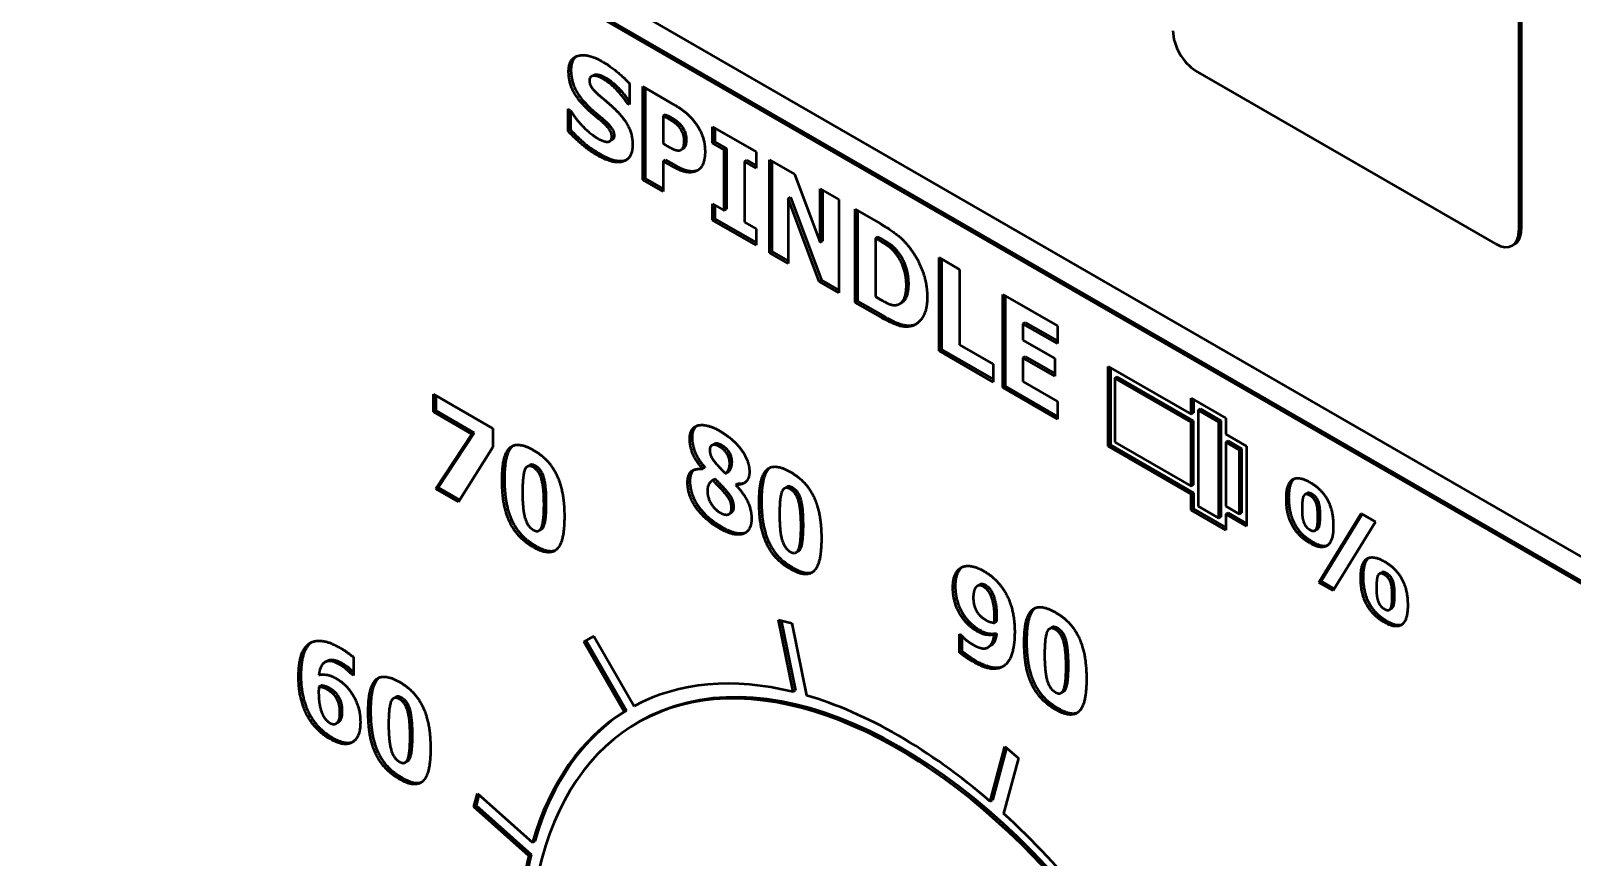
# Model space of a CAD drawing. Header units: millimetres. Extents: x 4735 to 8066, y 756 to 2595.
# Drawn here: x 6263.33 to 6310.57, y 2129.63 to 2154.96 of the extents above; entities that cross this region are included whole.
import ezdxf

# ---------------------------------------------------------------- set-up
doc = ezdxf.new("R2010")
doc.units = ezdxf.units.MM
doc.header["$LTSCALE"] = 1.8
doc.layers.add('외형선(ISO)', color=7, linetype='Continuous', lineweight=50)
doc.layers.add('좁은 외형선(ISO)', color=7, linetype='Continuous', lineweight=35)

msp = doc.modelspace()

# ---------------------------------------------------------------- linework, layer by layer
at = {"layer": '외형선(ISO)'}
for p, q in [((6043.848, 2292.986), (6315.377, 2136.219)), ((6315.377, 2135.403), (6043.848, 2292.17)), ((6315.448, 2135.443), (6043.919, 2292.211)), ((6308.943, 2159.448), (6308.943, 2148.834)), ((6309.013, 2159.489), (6309.013, 2148.875)), ((6308.235, 2148.426), (6299.043, 2153.733)), ((6280.516, 2153.561), (6280.587, 2153.602)), ((6281.677, 2153.348), (6281.677, 2152.695)), ((6282.094, 2150.391), (6282.094, 2153.249)), ((6282.094, 2153.249), (6283.054, 2152.694)), ((6282.164, 2153.208), (6282.164, 2150.432)), ((6281.622, 2152.726), (6281.677, 2152.758)), ((6281.677, 2152.695), (6281.622, 2152.726)), ((6279.803, 2151.882), (6279.803, 2152.563)), ((6279.803, 2152.563), (6279.86, 2152.531)), ((6279.874, 2152.508), (6279.874, 2151.923)), ((6282.715, 2152.357), (6282.786, 2152.398)), ((6282.804, 2152.306), (6282.715, 2152.357)), ((6282.715, 2152.357), (6282.715, 2151.5)), ((6282.874, 2152.347), (6282.786, 2152.398)), ((6279.803, 2151.882), (6279.874, 2151.923)), ((6284.23, 2151.518), (6284.23, 2152.015)), ((6284.23, 2152.015), (6285.561, 2151.247)), ((6284.3, 2151.975), (6284.3, 2151.558)), ((6281.081, 2151.577), (6281.151, 2151.617)), ((6282.715, 2151.5), (6282.76, 2151.475)), ((6283.261, 2151.312), (6283.332, 2151.353)), ((6284.23, 2151.518), (6284.3, 2151.558)), ((6284.585, 2151.313), (6284.23, 2151.518)), ((6284.3, 2151.558), (6284.655, 2151.353)), ((6284.585, 2151.313), (6284.655, 2151.353)), ((6284.585, 2149.451), (6284.585, 2151.313)), ((6284.655, 2151.353), (6284.655, 2149.492)), ((6282.715, 2150.968), (6282.786, 2151.008)), ((6283.04, 2150.78), (6282.715, 2150.968)), ((6282.715, 2150.968), (6282.715, 2150.032)), ((6282.786, 2151.008), (6283.111, 2150.821)), ((6285.206, 2150.954), (6285.277, 2150.995)), ((6285.561, 2150.749), (6285.206, 2150.954)), ((6285.206, 2150.954), (6285.206, 2149.092)), ((6285.277, 2150.995), (6285.561, 2150.83)), ((6285.561, 2151.247), (6285.561, 2150.749)), ((6285.975, 2148.15), (6285.975, 2151.008)), ((6285.975, 2151.008), (6286.737, 2150.568)), ((6286.045, 2150.967), (6286.045, 2148.191)), ((6282.094, 2150.391), (6282.164, 2150.432)), ((6282.715, 2150.032), (6282.094, 2150.391)), ((6282.164, 2150.432), (6282.715, 2150.114)), ((6286.737, 2150.568), (6287.527, 2148.475)), ((6286.542, 2149.814), (6286.613, 2149.855)), ((6286.613, 2149.855), (6287.567, 2147.312)), ((6287.527, 2148.475), (6287.527, 2150.112)), ((6287.527, 2150.112), (6288.094, 2149.784)), ((6287.598, 2150.071), (6287.598, 2148.515)), ((6284.23, 2149.158), (6284.23, 2149.656)), ((6284.23, 2149.656), (6284.585, 2149.451)), ((6284.3, 2149.615), (6284.3, 2149.199)), ((6284.585, 2149.451), (6284.655, 2149.492)), ((6287.497, 2147.272), (6286.542, 2149.814)), ((6286.542, 2149.814), (6286.542, 2147.823)), ((6288.094, 2149.784), (6288.094, 2146.926)), ((6288.598, 2146.636), (6288.598, 2149.494)), ((6288.598, 2149.494), (6289.364, 2149.051)), ((6288.669, 2149.453), (6288.669, 2146.677)), ((6284.23, 2149.158), (6284.3, 2149.199)), ((6285.561, 2148.389), (6284.23, 2149.158)), ((6284.3, 2149.199), (6285.561, 2148.471)), ((6285.206, 2149.092), (6285.561, 2148.887)), ((6285.561, 2148.887), (6285.561, 2148.389)), ((6287.527, 2148.475), (6287.598, 2148.515)), ((6289.22, 2148.602), (6289.29, 2148.643)), ((6289.232, 2148.595), (6289.22, 2148.602)), ((6289.22, 2148.602), (6289.22, 2146.812)), ((6289.302, 2148.636), (6289.29, 2148.643)), ((6285.975, 2148.15), (6286.045, 2148.191)), ((6286.542, 2147.823), (6285.975, 2148.15)), ((6286.045, 2148.191), (6286.542, 2147.904)), ((6289.827, 2148.156), (6289.898, 2148.197)), ((6291.175, 2145.148), (6291.175, 2148.006)), ((6291.175, 2148.006), (6291.797, 2147.647)), ((6291.246, 2147.965), (6291.246, 2145.189)), ((6308.806, 2148.417), (6308.735, 2148.376)), ((6291.797, 2147.647), (6291.797, 2145.333)), ((6287.497, 2147.272), (6287.567, 2147.312)), ((6288.094, 2146.926), (6287.497, 2147.272)), ((6287.567, 2147.312), (6288.094, 2147.008)), ((6288.598, 2146.636), (6288.669, 2146.677)), ((6289.372, 2146.189), (6288.598, 2146.636)), ((6288.669, 2146.677), (6289.443, 2146.23)), ((6289.22, 2146.812), (6289.232, 2146.805)), ((6289.963, 2146.591), (6290.034, 2146.632)), ((6293.122, 2144.024), (6293.122, 2146.881)), ((6293.122, 2146.881), (6294.795, 2145.916)), ((6293.193, 2146.84), (6293.193, 2144.064)), ((6293.74, 2145.98), (6293.811, 2146.021)), ((6294.795, 2145.371), (6293.74, 2145.98)), ((6293.74, 2145.98), (6293.74, 2145.478)), ((6293.811, 2146.021), (6294.795, 2145.453)), ((6294.795, 2145.916), (6294.795, 2145.371)), ((6291.175, 2145.148), (6291.246, 2145.189)), ((6292.826, 2144.195), (6291.175, 2145.148)), ((6291.246, 2145.189), (6292.826, 2144.277)), ((6291.797, 2145.333), (6292.826, 2144.739)), ((6293.74, 2145.478), (6294.713, 2144.916)), ((6292.826, 2144.739), (6292.826, 2144.195)), ((6293.74, 2144.934), (6293.811, 2144.975)), ((6294.713, 2144.372), (6293.74, 2144.934)), ((6293.74, 2144.934), (6293.74, 2144.211)), ((6293.811, 2144.975), (6294.713, 2144.454)), ((6294.713, 2144.916), (6294.713, 2144.372)), ((6296.349, 2142.226), (6296.349, 2144.675)), ((6296.349, 2144.675), (6298.895, 2143.206)), ((6293.74, 2144.211), (6294.795, 2143.602)), ((6296.42, 2144.634), (6296.42, 2142.267)), ((6296.561, 2144.308), (6296.632, 2144.349)), ((6296.561, 2144.308), (6296.561, 2142.348)), ((6298.895, 2142.961), (6296.561, 2144.308)), ((6298.965, 2143.001), (6296.632, 2144.349)), ((6275.675, 2143.279), (6275.675, 2143.818)), ((6275.675, 2143.818), (6277.496, 2142.767)), ((6275.745, 2143.777), (6275.745, 2143.32)), ((6293.122, 2144.024), (6293.193, 2144.064)), ((6294.795, 2143.058), (6293.122, 2144.024)), ((6293.193, 2144.064), (6294.795, 2143.14)), ((6275.675, 2143.279), (6275.745, 2143.32)), ((6276.854, 2142.598), (6275.675, 2143.279)), ((6275.745, 2143.32), (6276.925, 2142.639)), ((6294.795, 2143.602), (6294.795, 2143.058)), ((6298.895, 2143.206), (6298.895, 2143.695)), ((6298.895, 2143.695), (6299.955, 2143.083)), ((6298.895, 2143.206), (6298.965, 2143.246)), ((6298.965, 2143.655), (6298.965, 2143.246)), ((6299.107, 2143.328), (6299.178, 2143.369)), ((6299.743, 2142.961), (6299.107, 2143.328)), ((6299.107, 2143.328), (6299.107, 2140.389)), ((6299.814, 2143.001), (6299.178, 2143.369)), ((6298.895, 2142.961), (6298.965, 2143.001)), ((6298.895, 2141.001), (6298.895, 2142.961)), ((6298.965, 2141.042), (6298.965, 2143.001)), ((6299.743, 2142.961), (6299.814, 2143.001)), ((6299.743, 2140.021), (6299.743, 2142.961)), ((6299.814, 2140.062), (6299.814, 2143.001)), ((6299.955, 2143.083), (6299.955, 2142.593)), ((6275.749, 2140.918), (6276.854, 2142.598)), ((6276.925, 2142.639), (6275.82, 2140.959)), ((6276.854, 2142.598), (6276.925, 2142.639)), ((6277.496, 2142.767), (6277.496, 2142.2)), ((6296.561, 2142.348), (6298.895, 2141.001)), ((6299.955, 2142.593), (6300.592, 2142.226)), ((6299.955, 2142.348), (6300.026, 2142.389)), ((6300.38, 2142.103), (6299.955, 2142.348)), ((6299.955, 2142.348), (6299.955, 2140.389)), ((6300.45, 2142.144), (6300.026, 2142.389)), ((6277.496, 2142.2), (6276.439, 2140.519)), ((6284.205, 2142.25), (6284.276, 2142.291)), ((6296.349, 2142.226), (6296.42, 2142.267)), ((6298.895, 2140.756), (6296.349, 2142.226)), ((6296.42, 2142.267), (6298.965, 2140.797)), ((6300.38, 2142.103), (6300.45, 2142.144)), ((6300.38, 2140.144), (6300.38, 2142.103)), ((6300.45, 2140.185), (6300.45, 2142.144)), ((6300.592, 2142.226), (6300.592, 2139.776)), ((6278.551, 2141.605), (6278.622, 2141.646)), ((6283.919, 2141.542), (6283.99, 2141.583)), ((6283.919, 2141.53), (6283.99, 2141.571)), ((6283.919, 2141.53), (6283.919, 2141.542)), ((6283.99, 2141.583), (6283.99, 2141.571)), ((6284.629, 2141.387), (6284.7, 2141.428)), ((6275.749, 2140.918), (6275.82, 2140.959)), ((6276.439, 2140.519), (6275.749, 2140.918)), ((6275.82, 2140.959), (6276.476, 2140.579)), ((6284.234, 2141.187), (6284.305, 2141.227)), ((6284.535, 2140.872), (6284.606, 2140.912)), ((6284.942, 2141.044), (6285.013, 2141.085)), ((6284.942, 2141.044), (6284.942, 2141.035)), ((6286.429, 2140.935), (6286.499, 2140.976)), ((6298.895, 2141.001), (6298.965, 2141.042)), ((6298.895, 2140.756), (6298.965, 2140.797)), ((6298.895, 2140.266), (6298.895, 2140.756)), ((6298.965, 2140.797), (6298.965, 2140.307)), ((6302.383, 2140.743), (6302.454, 2140.784)), ((6302.736, 2140.466), (6302.806, 2140.506)), ((6284.733, 2140.149), (6284.804, 2140.19)), ((6298.895, 2140.266), (6298.965, 2140.307)), ((6299.955, 2139.654), (6298.895, 2140.266)), ((6298.965, 2140.307), (6299.955, 2139.735)), ((6299.107, 2140.389), (6299.743, 2140.021)), ((6299.743, 2140.021), (6299.814, 2140.062)), ((6299.955, 2140.389), (6300.38, 2140.144)), ((6299.955, 2140.144), (6300.026, 2140.185)), ((6300.592, 2139.776), (6299.955, 2140.144)), ((6299.955, 2140.144), (6299.955, 2139.654)), ((6300.026, 2140.185), (6300.592, 2139.858)), ((6300.38, 2140.144), (6300.45, 2140.185)), ((6302.806, 2138.054), (6304.101, 2140.163)), ((6304.135, 2140.144), (6302.876, 2138.094)), ((6304.101, 2140.163), (6304.541, 2139.91)), ((6278.911, 2139.641), (6278.982, 2139.682)), ((6302.691, 2139.641), (6302.762, 2139.681)), ((6302.736, 2139.69), (6302.806, 2139.731)), ((6304.541, 2139.91), (6303.245, 2137.8)), ((6286.789, 2138.971), (6286.86, 2139.012)), ((6302.806, 2138.054), (6302.876, 2138.094)), ((6303.245, 2137.8), (6302.806, 2138.054)), ((6302.876, 2138.094), (6303.282, 2137.86)), ((6304.664, 2138.317), (6304.734, 2138.358)), ((6305.016, 2138.04), (6305.087, 2138.081)), ((6292.34, 2137.942), (6292.411, 2137.982)), ((6292.741, 2137.685), (6292.812, 2137.725)), ((6304.972, 2137.215), (6305.042, 2137.256)), ((6305.016, 2137.264), (6305.087, 2137.305)), ((6286.697, 2134.698), (6286.244, 2136.909)), ((6286.244, 2136.909), (6286.656, 2136.799)), ((6286.328, 2136.886), (6286.768, 2134.739)), ((6286.656, 2136.799), (6287.109, 2134.588)), ((6292.867, 2136.815), (6292.938, 2136.856)), ((6294.553, 2136.631), (6294.623, 2136.671)), ((6280.286, 2136.229), (6280.588, 2136.404)), ((6280.286, 2136.229), (6280.357, 2136.27)), ((6281.522, 2134.089), (6280.286, 2136.229)), ((6280.588, 2136.404), (6280.357, 2136.27)), ((6280.357, 2136.27), (6281.593, 2134.13)), ((6280.588, 2136.404), (6281.824, 2134.263)), ((6291.796, 2135.91), (6291.796, 2136.47)), ((6291.796, 2136.47), (6291.845, 2136.442)), ((6291.867, 2136.417), (6291.867, 2135.95)), ((6292.861, 2136.45), (6292.932, 2136.491)), ((6273.224, 2135.762), (6273.224, 2135.202)), ((6291.796, 2135.91), (6291.867, 2135.95)), ((6292.674, 2136.064), (6292.744, 2136.105)), ((6272.352, 2135.609), (6272.422, 2135.65)), ((6273.18, 2135.227), (6273.224, 2135.253)), ((6273.224, 2135.202), (6273.18, 2135.227)), ((6272.159, 2134.853), (6272.23, 2134.894)), ((6286.697, 2134.698), (6286.768, 2134.739)), ((6274.448, 2134.499), (6274.519, 2134.539)), ((6294.913, 2134.666), (6294.984, 2134.707)), ((6281.522, 2134.089), (6281.593, 2134.13)), ((6272.689, 2133.725), (6272.76, 2133.766)), ((6281.921, 2133.746), (6281.992, 2133.786)), ((6292.735, 2131.339), (6293.187, 2133.028)), ((6293.235, 2132.985), (6292.806, 2131.38)), ((6293.187, 2133.028), (6293.599, 2132.663)), ((6274.808, 2132.534), (6274.879, 2132.575)), ((6293.599, 2132.663), (6293.147, 2130.974)), ((6276.91, 2131.172), (6277.021, 2131.584)), ((6277.069, 2131.541), (6276.981, 2131.213)), ((6277.021, 2131.584), (6278.709, 2130.087)), ((6276.91, 2131.172), (6276.981, 2131.213)), ((6278.599, 2129.676), (6276.91, 2131.172)), ((6276.981, 2131.213), (6278.669, 2129.716)), ((6292.735, 2131.339), (6292.806, 2131.38)), ((6278.709, 2130.087), (6278.78, 2130.128)), ((6278.599, 2129.676), (6278.669, 2129.716))]:
    msp.add_line(p, q, dxfattribs=at)
for centre, major_axis, start_param, end_param in [((6299.043, 2154.549), (-0.5, 0.866), 0.785398, 2.356194), ((6308.235, 2149.242), (0.5, -0.866), 5.497787, 7.068583), ((6308.306, 2149.283), (0.5, -0.866), 0, 0.785398), ((6289.992, 2119.93), (-8, 13.856), 3.646289, 6.283185), ((6289.921, 2119.889), (-8.25, 14.289), 5.777811, 6.264865), ((6289.921, 2119.889), (-8, 13.856), 3.646289, 7.095941), ((6289.921, 2119.889), (8.25, -14.289), 2.112619, 2.599674), ((6289.921, 2119.889), (-8.25, 14.289), 0.018224, 0.505279), ((6289.992, 2119.93), (-8.25, 14.289), 0.018224, 0.505279), ((6289.921, 2119.889), (8.25, -14.289), 1.58902, 2.076075), ((6289.921, 2119.889), (-8.25, 14.289), 0.541823, 0.841069), ((6289.992, 2119.93), (8.25, -14.289), 3.683416, 3.982661)]:
    msp.add_ellipse(centre, major_axis=major_axis, ratio=0.57735, start_param=start_param, end_param=end_param, dxfattribs=at)
for points in [[(6279.817, 2153.715), (6279.817, 2154.116), (6280.405, 2154.275), (6280.846, 2154.02)], [(6280.05, 2154.174), (6279.888, 2154.054), (6279.888, 2153.756)], [(6280.353, 2152.598), (6280.066, 2152.879), (6279.817, 2153.419), (6279.817, 2153.715)], [(6279.888, 2153.756), (6279.888, 2153.46), (6280.137, 2152.92), (6280.424, 2152.639)], [(6280.846, 2154.02), (6281.067, 2153.892), (6281.504, 2153.536), (6281.677, 2153.348)], [(6280.596, 2153.579), (6280.537, 2153.582), (6280.453, 2153.51), (6280.453, 2153.436)], [(6280.453, 2153.436), (6280.453, 2153.325), (6280.588, 2153.12), (6280.78, 2152.958)], [(6280.587, 2153.602), (6280.622, 2153.622), (6280.666, 2153.62)], [(6280.878, 2153.48), (6280.796, 2153.528), (6280.668, 2153.574), (6280.596, 2153.579)], [(6280.666, 2153.62), (6280.739, 2153.615), (6280.867, 2153.569), (6280.949, 2153.521)], [(6281.622, 2152.726), (6281.484, 2152.943), (6281.087, 2153.36), (6280.878, 2153.48)], [(6280.78, 2152.958), (6280.904, 2152.854), (6281.135, 2152.658), (6281.267, 2152.528)], [(6283.054, 2152.694), (6283.267, 2152.571), (6283.578, 2152.301), (6283.704, 2152.131)], [(6279.86, 2152.531), (6280.046, 2152.24), (6280.493, 2151.785), (6280.704, 2151.663)], [(6280.892, 2152.129), (6280.766, 2152.241), (6280.479, 2152.474), (6280.353, 2152.598)], [(6280.424, 2152.639), (6280.55, 2152.515), (6280.837, 2152.282), (6280.963, 2152.17)], [(6281.267, 2152.528), (6281.524, 2152.271), (6281.775, 2151.765), (6281.775, 2151.469)], [(6283.191, 2152.025), (6283.103, 2152.12), (6282.942, 2152.226), (6282.804, 2152.306)], [(6283.262, 2152.066), (6283.173, 2152.161), (6283.013, 2152.267), (6282.874, 2152.347)], [(6280.702, 2151.144), (6280.417, 2151.308), (6279.988, 2151.683), (6279.803, 2151.882)], [(6279.874, 2151.923), (6280.059, 2151.724), (6280.488, 2151.349), (6280.773, 2151.184)], [(6281.139, 2151.713), (6281.139, 2151.822), (6280.993, 2152.041), (6280.892, 2152.129)], [(6280.963, 2152.17), (6281.063, 2152.082), (6281.21, 2151.863), (6281.21, 2151.754)], [(6283.359, 2151.599), (6283.359, 2151.721), (6283.259, 2151.953), (6283.191, 2152.025)], [(6283.43, 2151.639), (6283.43, 2151.762), (6283.33, 2151.994), (6283.262, 2152.066)], [(6283.704, 2152.131), (6283.845, 2151.941), (6283.997, 2151.497), (6283.997, 2151.249)], [(6281.775, 2151.469), (6281.775, 2151.043), (6281.195, 2150.859), (6280.702, 2151.144)], [(6280.704, 2151.663), (6280.758, 2151.632), (6280.933, 2151.559), (6280.985, 2151.557)], [(6280.985, 2151.557), (6281.049, 2151.552), (6281.139, 2151.618), (6281.139, 2151.713)], [(6282.76, 2151.475), (6282.846, 2151.425), (6283.002, 2151.339), (6283.06, 2151.317)], [(6283.06, 2151.317), (6283.111, 2151.298), (6283.221, 2151.289), (6283.251, 2151.307)], [(6283.251, 2151.307), (6283.315, 2151.339), (6283.359, 2151.469), (6283.359, 2151.599)], [(6283.111, 2150.821), (6283.243, 2150.744), (6283.458, 2150.671), (6283.55, 2150.662)], [(6283.997, 2151.249), (6283.997, 2151.05), (6283.887, 2150.752), (6283.784, 2150.691)], [(6283.48, 2150.621), (6283.387, 2150.631), (6283.173, 2150.704), (6283.04, 2150.78)], [(6283.784, 2150.691), (6283.722, 2150.65), (6283.57, 2150.613), (6283.48, 2150.621)], [(6289.364, 2149.051), (6289.625, 2148.901), (6290.08, 2148.561), (6290.28, 2148.297)], [(6289.827, 2148.156), (6289.701, 2148.308), (6289.424, 2148.484), (6289.232, 2148.595)], [(6289.898, 2148.197), (6289.772, 2148.349), (6289.495, 2148.525), (6289.302, 2148.636)], [(6290.168, 2147.16), (6290.168, 2147.443), (6290, 2147.943), (6289.827, 2148.156)], [(6290.239, 2147.201), (6290.239, 2147.484), (6290.07, 2147.984), (6289.898, 2148.197)], [(6290.28, 2148.297), (6290.523, 2147.977), (6290.806, 2147.202), (6290.806, 2146.788)], [(6289.857, 2146.555), (6290.01, 2146.578), (6290.168, 2146.878), (6290.168, 2147.16)], [(6289.232, 2146.805), (6289.44, 2146.684), (6289.727, 2146.535), (6289.857, 2146.555)], [(6290.806, 2146.788), (6290.806, 2146.387), (6290.503, 2145.932), (6290.272, 2145.896)], [(6290.272, 2145.896), (6290.08, 2145.863), (6289.627, 2146.042), (6289.372, 2146.189)], [(6289.443, 2146.23), (6289.697, 2146.083), (6290.151, 2145.904), (6290.343, 2145.937)], [(6290.343, 2145.937), (6290.417, 2145.948), (6290.483, 2145.979)], [(6283.528, 2142.456), (6283.528, 2142.613), (6283.649, 2142.819), (6283.767, 2142.86)], [(6283.767, 2142.86), (6283.881, 2142.898), (6284.228, 2142.823), (6284.445, 2142.698)], [(6283.919, 2141.542), (6283.701, 2141.791), (6283.528, 2142.24), (6283.528, 2142.456)], [(6283.599, 2142.496), (6283.599, 2142.281), (6283.771, 2141.832), (6283.99, 2141.583)], [(6284.445, 2142.698), (6284.673, 2142.566), (6285.014, 2142.255), (6285.125, 2142.099)], [(6277.778, 2141.175), (6277.778, 2141.555), (6277.881, 2142.033), (6277.997, 2142.16)], [(6278.068, 2142.201), (6277.951, 2142.074), (6277.849, 2141.595), (6277.849, 2141.216)], [(6277.997, 2142.16), (6278.113, 2142.283), (6278.48, 2142.256), (6278.733, 2142.11)], [(6278.114, 2142.243), (6278.09, 2142.224), (6278.068, 2142.201)], [(6278.733, 2142.11), (6279, 2141.956), (6279.357, 2141.556), (6279.471, 2141.298)], [(6284.445, 2142.211), (6284.308, 2142.29), (6284.142, 2142.229), (6284.142, 2142.113)], [(6284.142, 2142.113), (6284.142, 2141.999), (6284.242, 2141.8), (6284.349, 2141.681)], [(6284.754, 2141.713), (6284.754, 2141.859), (6284.587, 2142.129), (6284.445, 2142.211)], [(6284.824, 2141.754), (6284.824, 2141.9), (6284.658, 2142.17), (6284.515, 2142.252)], [(6285.125, 2142.099), (6285.237, 2141.942), (6285.357, 2141.603), (6285.357, 2141.448)], [(6278.733, 2141.582), (6278.555, 2141.685), (6278.402, 2141.345), (6278.402, 2140.812)], [(6278.804, 2141.623), (6278.693, 2141.687), (6278.622, 2141.646)], [(6279.062, 2140.434), (6279.062, 2140.964), (6278.912, 2141.479), (6278.733, 2141.582)], [(6279.133, 2140.475), (6279.133, 2141.005), (6278.982, 2141.52), (6278.804, 2141.623)], [(6283.462, 2141.114), (6283.462, 2141.359), (6283.697, 2141.55), (6283.919, 2141.53)], [(6284.349, 2141.681), (6284.395, 2141.627), (6284.523, 2141.495), (6284.629, 2141.387)], [(6284.629, 2141.387), (6284.693, 2141.447), (6284.754, 2141.595), (6284.754, 2141.713)], [(6284.7, 2141.428), (6284.764, 2141.488), (6284.824, 2141.636), (6284.824, 2141.754)], [(6285.357, 2141.448), (6285.357, 2141.244), (6285.153, 2141.036), (6284.942, 2141.044)], [(6285.656, 2140.505), (6285.656, 2140.884), (6285.758, 2141.363), (6285.875, 2141.49)], [(6285.945, 2141.531), (6285.829, 2141.403), (6285.727, 2140.925), (6285.727, 2140.545)], [(6285.875, 2141.49), (6285.991, 2141.613), (6286.358, 2141.586), (6286.611, 2141.44)], [(6285.992, 2141.572), (6285.968, 2141.554), (6285.945, 2141.531)], [(6286.611, 2141.44), (6286.878, 2141.286), (6287.235, 2140.886), (6287.349, 2140.627)], [(6277.995, 2139.94), (6277.881, 2140.194), (6277.778, 2140.804), (6277.778, 2141.175)], [(6277.849, 2141.216), (6277.849, 2140.845), (6277.951, 2140.235), (6278.066, 2139.981)], [(6279.471, 2141.298), (6279.583, 2141.045), (6279.686, 2140.433), (6279.686, 2140.074)], [(6283.693, 2140.388), (6283.574, 2140.569), (6283.462, 2140.942), (6283.462, 2141.114)], [(6283.533, 2141.154), (6283.533, 2140.983), (6283.645, 2140.61), (6283.763, 2140.428)], [(6284.234, 2141.187), (6284.17, 2141.15), (6284.068, 2140.986), (6284.068, 2140.854)], [(6284.535, 2140.872), (6284.487, 2140.925), (6284.304, 2141.111), (6284.234, 2141.187)], [(6284.606, 2140.912), (6284.558, 2140.966), (6284.375, 2141.152), (6284.305, 2141.227)], [(6284.878, 2140.371), (6284.878, 2140.512), (6284.774, 2140.72), (6284.606, 2140.912)], [(6284.942, 2141.035), (6285.189, 2140.777), (6285.421, 2140.267), (6285.421, 2140.005)], [(6285.013, 2141.085), (6285.14, 2141.08), (6285.228, 2141.116)], [(6286.611, 2140.912), (6286.432, 2141.015), (6286.28, 2140.675), (6286.28, 2140.142)], [(6286.682, 2140.953), (6286.571, 2141.017), (6286.499, 2140.976)], [(6286.94, 2139.763), (6286.94, 2140.294), (6286.789, 2140.809), (6286.611, 2140.912)], [(6287.01, 2139.804), (6287.01, 2140.335), (6286.86, 2140.85), (6286.682, 2140.953)], [(6301.813, 2140.607), (6301.813, 2141.077), (6302.186, 2141.325), (6302.537, 2141.122)], [(6302.051, 2141.228), (6301.884, 2141.093), (6301.884, 2140.648)], [(6302.537, 2141.122), (6302.896, 2140.915), (6303.253, 2140.246), (6303.253, 2139.782)], [(6278.402, 2140.812), (6278.402, 2140.289), (6278.555, 2139.766), (6278.733, 2139.663)], [(6278.733, 2139.663), (6278.91, 2139.561), (6279.062, 2139.908), (6279.062, 2140.434)], [(6283.763, 2140.428), (6283.884, 2140.245), (6284.259, 2139.897), (6284.509, 2139.752)], [(6284.068, 2140.854), (6284.068, 2140.655), (6284.288, 2140.289), (6284.467, 2140.186)], [(6284.808, 2140.33), (6284.808, 2140.471), (6284.703, 2140.679), (6284.535, 2140.872)], [(6285.873, 2139.27), (6285.758, 2139.524), (6285.656, 2140.134), (6285.656, 2140.505)], [(6285.727, 2140.545), (6285.727, 2140.175), (6285.829, 2139.565), (6285.943, 2139.311)], [(6287.349, 2140.627), (6287.461, 2140.375), (6287.563, 2139.762), (6287.563, 2139.403)], [(6302.537, 2139.258), (6302.178, 2139.465), (6301.813, 2140.137), (6301.813, 2140.607)], [(6301.884, 2140.648), (6301.884, 2140.178), (6302.249, 2139.506), (6302.608, 2139.299)], [(6302.338, 2140.693), (6302.314, 2140.646), (6302.294, 2140.445), (6302.294, 2140.331)], [(6302.537, 2140.715), (6302.457, 2140.761), (6302.366, 2140.746), (6302.338, 2140.693)], [(6302.736, 2140.466), (6302.707, 2140.549), (6302.611, 2140.672), (6302.537, 2140.715)], [(6302.806, 2140.506), (6302.778, 2140.59), (6302.682, 2140.712), (6302.608, 2140.755)], [(6302.78, 2140.051), (6302.78, 2140.174), (6302.762, 2140.383), (6302.736, 2140.466)], [(6302.85, 2140.092), (6302.85, 2140.215), (6302.832, 2140.424), (6302.806, 2140.506)], [(6278.733, 2139.135), (6278.47, 2139.286), (6278.109, 2139.685), (6277.995, 2139.94)], [(6278.066, 2139.981), (6278.18, 2139.725), (6278.541, 2139.327), (6278.804, 2139.175)], [(6279.686, 2140.074), (6279.686, 2139.703), (6279.583, 2139.206), (6279.469, 2139.085)], [(6284.439, 2139.711), (6284.188, 2139.856), (6283.813, 2140.205), (6283.693, 2140.388)], [(6284.467, 2140.186), (6284.517, 2140.157), (6284.641, 2140.122), (6284.689, 2140.132)], [(6284.689, 2140.132), (6284.744, 2140.144), (6284.808, 2140.228), (6284.808, 2140.33)], [(6285.421, 2140.005), (6285.421, 2139.823), (6285.289, 2139.582), (6285.163, 2139.539)], [(6286.28, 2140.142), (6286.28, 2139.619), (6286.432, 2139.095), (6286.611, 2138.992)], [(6302.294, 2140.331), (6302.294, 2140.188), (6302.308, 2140.013), (6302.338, 2139.919)], [(6302.736, 2139.69), (6302.758, 2139.737), (6302.78, 2139.917), (6302.78, 2140.051)], [(6302.806, 2139.731), (6302.828, 2139.778), (6302.85, 2139.958), (6302.85, 2140.092)], [(6285.163, 2139.539), (6285.036, 2139.496), (6284.673, 2139.576), (6284.439, 2139.711)], [(6284.509, 2139.752), (6284.744, 2139.617), (6285.107, 2139.537), (6285.233, 2139.58)], [(6285.233, 2139.58), (6285.247, 2139.584), (6285.26, 2139.59)], [(6286.611, 2138.992), (6286.787, 2138.89), (6286.94, 2139.238), (6286.94, 2139.763)], [(6302.338, 2139.919), (6302.362, 2139.838), (6302.461, 2139.709), (6302.537, 2139.665)], [(6303.253, 2139.782), (6303.253, 2139.308), (6302.886, 2139.056), (6302.537, 2139.258)], [(6302.537, 2139.665), (6302.611, 2139.623), (6302.707, 2139.636), (6302.736, 2139.69)], [(6302.762, 2139.681), (6302.788, 2139.696), (6302.806, 2139.731)], [(6279.469, 2139.085), (6279.357, 2138.964), (6278.994, 2138.984), (6278.733, 2139.135)], [(6286.611, 2138.464), (6286.348, 2138.616), (6285.987, 2139.014), (6285.873, 2139.27)], [(6285.943, 2139.311), (6286.058, 2139.055), (6286.419, 2138.657), (6286.682, 2138.505)], [(6287.563, 2139.403), (6287.563, 2139.033), (6287.461, 2138.536), (6287.347, 2138.415)], [(6302.608, 2139.299), (6302.908, 2139.125), (6303.086, 2139.194)], [(6291.847, 2138.507), (6291.967, 2138.576), (6292.316, 2138.532), (6292.531, 2138.408)], [(6304.093, 2138.181), (6304.093, 2138.651), (6304.466, 2138.899), (6304.817, 2138.696)], [(6304.331, 2138.802), (6304.164, 2138.667), (6304.164, 2138.222)], [(6304.817, 2138.696), (6305.176, 2138.489), (6305.533, 2137.82), (6305.533, 2137.357)], [(6287.347, 2138.415), (6287.235, 2138.294), (6286.872, 2138.314), (6286.611, 2138.464)], [(6291.594, 2137.912), (6291.594, 2138.136), (6291.726, 2138.437), (6291.847, 2138.507)], [(6292.531, 2138.408), (6292.747, 2138.283), (6293.082, 2137.951), (6293.202, 2137.736)], [(6304.817, 2136.832), (6304.458, 2137.039), (6304.093, 2137.711), (6304.093, 2138.181)], [(6304.164, 2138.222), (6304.164, 2137.752), (6304.529, 2137.08), (6304.888, 2136.873)], [(6304.619, 2138.267), (6304.595, 2138.22), (6304.575, 2138.019), (6304.575, 2137.905)], [(6304.817, 2138.289), (6304.737, 2138.335), (6304.647, 2138.32), (6304.619, 2138.267)], [(6305.016, 2138.04), (6304.988, 2138.123), (6304.892, 2138.246), (6304.817, 2138.289)], [(6305.087, 2138.081), (6305.058, 2138.164), (6304.962, 2138.287), (6304.888, 2138.33)], [(6305.131, 2137.666), (6305.131, 2137.789), (6305.113, 2137.998), (6305.087, 2138.081)], [(6291.873, 2136.986), (6291.744, 2137.174), (6291.594, 2137.624), (6291.594, 2137.912)], [(6291.665, 2137.952), (6291.665, 2137.665), (6291.815, 2137.215), (6291.943, 2137.027)], [(6292.32, 2137.928), (6292.278, 2137.897), (6292.218, 2137.716), (6292.218, 2137.589)], [(6292.218, 2137.589), (6292.218, 2137.45), (6292.28, 2137.235), (6292.332, 2137.152)], [(6292.529, 2137.923), (6292.472, 2137.956), (6292.368, 2137.965), (6292.32, 2137.928)], [(6292.741, 2137.685), (6292.699, 2137.772), (6292.591, 2137.887), (6292.529, 2137.923)], [(6292.812, 2137.725), (6292.77, 2137.812), (6292.661, 2137.928), (6292.599, 2137.964)], [(6292.871, 2136.991), (6292.871, 2137.225), (6292.803, 2137.565), (6292.741, 2137.685)], [(6292.942, 2137.032), (6292.942, 2137.266), (6292.874, 2137.606), (6292.812, 2137.725)], [(6293.202, 2137.736), (6293.343, 2137.492), (6293.487, 2136.895), (6293.487, 2136.529)], [(6304.575, 2137.905), (6304.575, 2137.762), (6304.589, 2137.587), (6304.619, 2137.493)], [(6305.06, 2137.625), (6305.06, 2137.748), (6305.042, 2137.958), (6305.016, 2138.04)], [(6305.016, 2137.264), (6305.038, 2137.311), (6305.06, 2137.491), (6305.06, 2137.625)], [(6305.087, 2137.305), (6305.109, 2137.352), (6305.131, 2137.532), (6305.131, 2137.666)], [(6292.332, 2137.152), (6292.386, 2137.067), (6292.521, 2136.948), (6292.605, 2136.9)], [(6293.78, 2136.2), (6293.78, 2136.58), (6293.882, 2137.058), (6293.999, 2137.186)], [(6294.069, 2137.226), (6293.953, 2137.099), (6293.851, 2136.621), (6293.851, 2136.241)], [(6293.999, 2137.186), (6294.115, 2137.308), (6294.482, 2137.282), (6294.735, 2137.136)], [(6294.116, 2137.268), (6294.091, 2137.25), (6294.069, 2137.226)], [(6294.735, 2137.136), (6295.001, 2136.982), (6295.358, 2136.581), (6295.473, 2136.323)], [(6304.619, 2137.493), (6304.643, 2137.412), (6304.741, 2137.284), (6304.817, 2137.24)], [(6305.533, 2137.357), (6305.533, 2136.882), (6305.166, 2136.631), (6304.817, 2136.832)], [(6304.817, 2137.24), (6304.892, 2137.197), (6304.988, 2137.211), (6305.016, 2137.264)], [(6305.042, 2137.256), (6305.069, 2137.271), (6305.087, 2137.305)], [(6292.33, 2136.56), (6292.204, 2136.633), (6291.969, 2136.847), (6291.873, 2136.986)], [(6291.943, 2137.027), (6292.04, 2136.888), (6292.274, 2136.674), (6292.401, 2136.601)], [(6292.605, 2136.9), (6292.675, 2136.859), (6292.821, 2136.819), (6292.867, 2136.815)], [(6292.867, 2136.815), (6292.867, 2136.836), (6292.871, 2136.912), (6292.871, 2136.991)], [(6292.938, 2136.856), (6292.938, 2136.877), (6292.942, 2136.953), (6292.942, 2137.032)], [(6294.735, 2136.608), (6294.556, 2136.711), (6294.404, 2136.37), (6294.404, 2135.838)], [(6294.805, 2136.649), (6294.695, 2136.713), (6294.623, 2136.671)], [(6295.134, 2135.5), (6295.134, 2136.03), (6294.984, 2136.546), (6294.805, 2136.649)], [(6304.888, 2136.873), (6305.188, 2136.699), (6305.366, 2136.768)], [(6271.54, 2135.146), (6271.54, 2135.521), (6271.68, 2136.024), (6271.838, 2136.157)], [(6271.909, 2136.198), (6271.751, 2136.065), (6271.61, 2135.562), (6271.61, 2135.187)], [(6271.838, 2136.157), (6271.989, 2136.283), (6272.478, 2136.242), (6272.813, 2136.048)], [(6271.937, 2136.22), (6271.923, 2136.209), (6271.909, 2136.198)], [(6291.845, 2136.442), (6291.891, 2136.388), (6292.063, 2136.228), (6292.214, 2136.141)], [(6292.861, 2136.45), (6292.729, 2136.432), (6292.5, 2136.462), (6292.33, 2136.56)], [(6292.401, 2136.601), (6292.571, 2136.503), (6292.8, 2136.473), (6292.932, 2136.491)], [(6292.643, 2136.049), (6292.729, 2136.084), (6292.841, 2136.272), (6292.861, 2136.45)], [(6293.487, 2136.529), (6293.487, 2136.165), (6293.341, 2135.643), (6293.186, 2135.515)], [(6293.997, 2134.966), (6293.882, 2135.219), (6293.78, 2135.83), (6293.78, 2136.2)], [(6293.851, 2136.241), (6293.851, 2135.871), (6293.953, 2135.26), (6294.067, 2135.007)], [(6295.064, 2135.459), (6295.064, 2135.989), (6294.913, 2136.505), (6294.735, 2136.608)], [(6295.473, 2136.323), (6295.585, 2136.071), (6295.687, 2135.458), (6295.687, 2135.099)], [(6272.813, 2136.048), (6272.935, 2135.978), (6273.18, 2135.799), (6273.224, 2135.762)], [(6292.208, 2135.624), (6292.091, 2135.691), (6291.839, 2135.871), (6291.796, 2135.91)], [(6291.867, 2135.95), (6291.909, 2135.912), (6292.162, 2135.732), (6292.278, 2135.664)], [(6292.214, 2136.141), (6292.336, 2136.071), (6292.563, 2136.014), (6292.643, 2136.049)], [(6294.404, 2135.838), (6294.404, 2135.314), (6294.556, 2134.791), (6294.735, 2134.688)], [(6272.807, 2135.531), (6272.516, 2135.699), (6272.199, 2135.527), (6272.161, 2135.22)], [(6272.161, 2135.22), (6272.284, 2135.24), (6272.534, 2135.202), (6272.693, 2135.11)], [(6273.18, 2135.227), (6273.136, 2135.278), (6272.935, 2135.457), (6272.807, 2135.531)], [(6293.186, 2135.515), (6293.026, 2135.387), (6292.553, 2135.424), (6292.208, 2135.624)], [(6294.735, 2134.688), (6294.911, 2134.586), (6295.064, 2134.933), (6295.064, 2135.459)], [(6271.83, 2133.929), (6271.69, 2134.175), (6271.54, 2134.783), (6271.54, 2135.146)], [(6271.61, 2135.187), (6271.61, 2134.824), (6271.761, 2134.216), (6271.901, 2133.97)], [(6272.159, 2134.853), (6272.159, 2134.835), (6272.155, 2134.749), (6272.155, 2134.682)], [(6272.422, 2134.769), (6272.356, 2134.807), (6272.219, 2134.846), (6272.159, 2134.853)], [(6272.493, 2134.81), (6272.427, 2134.848), (6272.29, 2134.887), (6272.23, 2134.894)], [(6272.695, 2134.516), (6272.639, 2134.604), (6272.5, 2134.724), (6272.422, 2134.769)], [(6272.765, 2134.557), (6272.709, 2134.645), (6272.571, 2134.764), (6272.493, 2134.81)], [(6272.693, 2135.11), (6272.827, 2135.033), (6273.062, 2134.814), (6273.152, 2134.683)], [(6273.675, 2134.068), (6273.675, 2134.448), (6273.778, 2134.926), (6273.894, 2135.054)], [(6273.965, 2135.094), (6273.848, 2134.967), (6273.746, 2134.489), (6273.746, 2134.109)], [(6273.894, 2135.054), (6274.01, 2135.176), (6274.377, 2135.15), (6274.63, 2135.004)], [(6274.011, 2135.136), (6273.987, 2135.118), (6273.965, 2135.094)], [(6274.63, 2135.004), (6274.897, 2134.85), (6275.254, 2134.449), (6275.368, 2134.191)], [(6294.735, 2134.16), (6294.472, 2134.312), (6294.111, 2134.71), (6293.997, 2134.966)], [(6294.067, 2135.007), (6294.182, 2134.751), (6294.543, 2134.352), (6294.805, 2134.201)], [(6295.687, 2135.099), (6295.687, 2134.728), (6295.585, 2134.232), (6295.471, 2134.11)], [(6272.155, 2134.682), (6272.155, 2134.434), (6272.229, 2134.093), (6272.288, 2133.983)], [(6272.809, 2134.078), (6272.809, 2134.216), (6272.749, 2134.432), (6272.695, 2134.516)], [(6272.88, 2134.118), (6272.88, 2134.257), (6272.82, 2134.473), (6272.765, 2134.557)], [(6273.152, 2134.683), (6273.28, 2134.496), (6273.433, 2134.039), (6273.433, 2133.752)], [(6274.63, 2134.476), (6274.452, 2134.579), (6274.299, 2134.238), (6274.299, 2133.706)], [(6274.701, 2134.517), (6274.59, 2134.581), (6274.519, 2134.539)], [(6274.959, 2133.327), (6274.959, 2133.858), (6274.809, 2134.373), (6274.63, 2134.476)], [(6275.03, 2133.368), (6275.03, 2133.898), (6274.879, 2134.414), (6274.701, 2134.517)], [(6272.504, 2133.255), (6272.288, 2133.38), (6271.949, 2133.72), (6271.83, 2133.929)], [(6271.901, 2133.97), (6272.019, 2133.761), (6272.358, 2133.421), (6272.575, 2133.296)], [(6272.288, 2133.983), (6272.33, 2133.896), (6272.442, 2133.778), (6272.502, 2133.743)], [(6272.709, 2133.739), (6272.757, 2133.781), (6272.809, 2133.913), (6272.809, 2134.078)], [(6272.78, 2133.78), (6272.828, 2133.822), (6272.88, 2133.954), (6272.88, 2134.118)], [(6273.892, 2132.834), (6273.778, 2133.087), (6273.675, 2133.698), (6273.675, 2134.068)], [(6273.746, 2134.109), (6273.746, 2133.739), (6273.848, 2133.128), (6273.963, 2132.875)], [(6275.368, 2134.191), (6275.481, 2133.939), (6275.583, 2133.326), (6275.583, 2132.967)], [(6295.471, 2134.11), (6295.358, 2133.99), (6294.995, 2134.009), (6294.735, 2134.16)], [(6272.502, 2133.743), (6272.552, 2133.714), (6272.669, 2133.705), (6272.709, 2133.739)], [(6273.433, 2133.752), (6273.433, 2133.301), (6272.937, 2133.005), (6272.504, 2133.255)], [(6272.76, 2133.766), (6272.77, 2133.772), (6272.78, 2133.78)], [(6274.299, 2133.706), (6274.299, 2133.182), (6274.452, 2132.659), (6274.63, 2132.556)], [(6274.63, 2132.556), (6274.807, 2132.454), (6274.959, 2132.801), (6274.959, 2133.327)], [(6272.575, 2133.296), (6272.974, 2133.066), (6273.216, 2133.173)], [(6273.963, 2132.875), (6274.077, 2132.619), (6274.438, 2132.221), (6274.701, 2132.069)], [(6275.583, 2132.967), (6275.583, 2132.597), (6275.481, 2132.1), (6275.366, 2131.978)], [(6274.63, 2132.028), (6274.367, 2132.18), (6274.006, 2132.578), (6273.892, 2132.834)], [(6275.366, 2131.978), (6275.254, 2131.858), (6274.891, 2131.877), (6274.63, 2132.028)]]:
    msp.add_open_spline(points, degree=2, dxfattribs=at)
for points, knots in [([(6280.949, 2153.521), (6281.158, 2153.401), (6281.543, 2152.996), (6281.677, 2152.793)], [0, 0, 0, 1, 1.940924, 1.940924, 1.940924]), ([(6281.21, 2151.754), (6281.21, 2151.659), (6281.158, 2151.621), (6281.151, 2151.617)], [0, 0, 0, 1, 1.142857, 1.142857, 1.142857]), ([(6283.332, 2151.353), (6283.388, 2151.385), (6283.43, 2151.51), (6283.43, 2151.639)], [0.081633, 0.081633, 0.081633, 1, 2, 2, 2]), ([(6280.773, 2151.184), (6281.266, 2150.9), (6281.578, 2150.999), (6281.599, 2151.008)], [0, 0, 0, 1, 1.078343, 1.078343, 1.078343]), ([(6283.55, 2150.662), (6283.641, 2150.654), (6283.762, 2150.684), (6283.802, 2150.702)], [0, 0, 0, 1, 1.590035, 1.590035, 1.590035]), ([(6290.034, 2146.632), (6290.111, 2146.676), (6290.239, 2146.919), (6290.239, 2147.201)], [0.383562, 0.383562, 0.383562, 1, 2, 2, 2]), ([(6283.74, 2142.85), (6283.691, 2142.812), (6283.599, 2142.654), (6283.599, 2142.496)], [0.463302, 0.463302, 0.463302, 1, 2, 2, 2]), ([(6284.515, 2142.252), (6284.379, 2142.331), (6284.285, 2142.296), (6284.276, 2142.291)], [0, 0, 0, 1, 1.130435, 1.130435, 1.130435]), ([(6283.656, 2141.5), (6283.653, 2141.498), (6283.533, 2141.4), (6283.533, 2141.154)], [0.974076, 0.974076, 0.974076, 1, 2, 2, 2]), ([(6278.982, 2139.682), (6279.027, 2139.708), (6279.133, 2139.949), (6279.133, 2140.475)], [0.611111, 0.611111, 0.611111, 1, 2, 2, 2]), ([(6302.608, 2140.755), (6302.527, 2140.802), (6302.467, 2140.792), (6302.454, 2140.784)], [0, 0, 0, 1, 1.333333, 1.333333, 1.333333]), ([(6284.804, 2140.19), (6284.829, 2140.204), (6284.878, 2140.269), (6284.878, 2140.371)], [0.444444, 0.444444, 0.444444, 1, 2, 2, 2]), ([(6286.86, 2139.012), (6286.905, 2139.037), (6287.01, 2139.279), (6287.01, 2139.804)], [0.611111, 0.611111, 0.611111, 1, 2, 2, 2]), ([(6278.804, 2139.175), (6279.065, 2139.025), (6279.345, 2139.01), (6279.423, 2139.043)], [0, 0, 0, 1, 1.542432, 1.542432, 1.542432]), ([(6291.882, 2138.525), (6291.787, 2138.455), (6291.665, 2138.177), (6291.665, 2137.952)], [0.150384, 0.150384, 0.150384, 1, 2, 2, 2]), ([(6286.682, 2138.505), (6286.942, 2138.355), (6287.222, 2138.339), (6287.3, 2138.372)], [0, 0, 0, 1, 1.542432, 1.542432, 1.542432]), ([(6304.888, 2138.33), (6304.808, 2138.376), (6304.748, 2138.366), (6304.734, 2138.358)], [0, 0, 0, 1, 1.333333, 1.333333, 1.333333]), ([(6292.599, 2137.964), (6292.543, 2137.996), (6292.45, 2138.005), (6292.411, 2137.982)], [0, 0, 0, 1, 1.789474, 1.789474, 1.789474]), ([(6292.932, 2136.491), (6292.912, 2136.313), (6292.81, 2136.143), (6292.744, 2136.105)], [0, 0, 0, 1, 1.815385, 1.815385, 1.815385]), ([(6272.422, 2135.65), (6272.425, 2135.652), (6272.587, 2135.739), (6272.878, 2135.572)], [0.98008, 0.98008, 0.98008, 1, 2, 2, 2]), ([(6272.878, 2135.572), (6273.006, 2135.497), (6273.181, 2135.342), (6273.224, 2135.297)], [0, 0, 0, 1, 1.741293, 1.741293, 1.741293]), ([(6292.278, 2135.664), (6292.623, 2135.465), (6293.029, 2135.433), (6293.16, 2135.495)], [0, 0, 0, 1, 1.715703, 1.715703, 1.715703]), ([(6294.984, 2134.707), (6295.028, 2134.733), (6295.134, 2134.974), (6295.134, 2135.5)], [0.611111, 0.611111, 0.611111, 1, 2, 2, 2]), ([(6294.805, 2134.201), (6295.066, 2134.05), (6295.346, 2134.035), (6295.424, 2134.068)], [0, 0, 0, 1, 1.542432, 1.542432, 1.542432]), ([(6274.879, 2132.575), (6274.924, 2132.601), (6275.03, 2132.842), (6275.03, 2133.368)], [0.611111, 0.611111, 0.611111, 1, 2, 2, 2]), ([(6274.701, 2132.069), (6274.962, 2131.918), (6275.242, 2131.903), (6275.32, 2131.936)], [0, 0, 0, 1, 1.542432, 1.542432, 1.542432])]:
    msp.add_open_spline(points, degree=2, knots=knots, dxfattribs=at)
at = {"layer": '좁은 외형선(ISO)'}
for p, q in [((6279.817, 2153.715), (6279.888, 2153.756)), ((6280.596, 2153.579), (6280.666, 2153.62)), ((6280.878, 2153.48), (6280.949, 2153.521)), ((6280.353, 2152.598), (6280.424, 2152.639)), ((6282.804, 2152.306), (6282.874, 2152.347)), ((6280.892, 2152.129), (6280.963, 2152.17)), ((6281.139, 2151.713), (6281.21, 2151.754)), ((6283.191, 2152.025), (6283.262, 2152.066)), ((6283.359, 2151.599), (6283.43, 2151.639)), ((6280.702, 2151.144), (6280.773, 2151.184)), ((6283.04, 2150.78), (6283.111, 2150.821)), ((6283.48, 2150.621), (6283.55, 2150.662)), ((6289.232, 2148.595), (6289.302, 2148.636)), ((6309.013, 2148.875), (6308.943, 2148.834)), ((6290.168, 2147.16), (6290.239, 2147.201)), ((6289.372, 2146.189), (6289.443, 2146.23)), ((6290.272, 2145.896), (6290.343, 2145.937)), ((6283.528, 2142.456), (6283.599, 2142.496)), ((6277.997, 2142.16), (6278.068, 2142.201)), ((6284.445, 2142.211), (6284.515, 2142.252)), ((6278.733, 2141.582), (6278.804, 2141.623)), ((6284.754, 2141.713), (6284.824, 2141.754)), ((6285.875, 2141.49), (6285.945, 2141.531)), ((6277.778, 2141.175), (6277.849, 2141.216)), ((6283.462, 2141.114), (6283.533, 2141.154)), ((6286.611, 2140.912), (6286.682, 2140.953)), ((6279.062, 2140.434), (6279.133, 2140.475)), ((6283.693, 2140.388), (6283.763, 2140.428)), ((6285.656, 2140.505), (6285.727, 2140.545)), ((6301.813, 2140.607), (6301.884, 2140.648)), ((6302.537, 2140.715), (6302.608, 2140.755)), ((6277.995, 2139.94), (6278.066, 2139.981)), ((6284.808, 2140.33), (6284.878, 2140.371)), ((6302.78, 2140.051), (6302.85, 2140.092)), ((6284.439, 2139.711), (6284.509, 2139.752)), ((6285.163, 2139.539), (6285.233, 2139.58)), ((6286.94, 2139.763), (6287.01, 2139.804)), ((6278.733, 2139.135), (6278.804, 2139.175)), ((6285.873, 2139.27), (6285.943, 2139.311)), ((6302.537, 2139.258), (6302.608, 2139.299)), ((6286.611, 2138.464), (6286.682, 2138.505)), ((6304.093, 2138.181), (6304.164, 2138.222)), ((6304.817, 2138.289), (6304.888, 2138.33)), ((6291.594, 2137.912), (6291.665, 2137.952)), ((6292.529, 2137.923), (6292.599, 2137.964)), ((6305.06, 2137.625), (6305.131, 2137.666)), ((6293.999, 2137.186), (6294.069, 2137.226)), ((6291.873, 2136.986), (6291.943, 2137.027)), ((6292.871, 2136.991), (6292.942, 2137.032)), ((6294.735, 2136.608), (6294.805, 2136.649)), ((6304.817, 2136.832), (6304.888, 2136.873)), ((6271.838, 2136.157), (6271.909, 2136.198)), ((6292.33, 2136.56), (6292.401, 2136.601)), ((6293.78, 2136.2), (6293.851, 2136.241)), ((6272.807, 2135.531), (6272.878, 2135.572)), ((6292.208, 2135.624), (6292.278, 2135.664)), ((6295.064, 2135.459), (6295.134, 2135.5)), ((6271.54, 2135.146), (6271.61, 2135.187)), ((6272.422, 2134.769), (6272.493, 2134.81)), ((6273.894, 2135.054), (6273.965, 2135.094)), ((6293.997, 2134.966), (6294.067, 2135.007)), ((6272.695, 2134.516), (6272.765, 2134.557)), ((6274.63, 2134.476), (6274.701, 2134.517)), ((6271.83, 2133.929), (6271.901, 2133.97)), ((6272.809, 2134.078), (6272.88, 2134.118)), ((6273.675, 2134.068), (6273.746, 2134.109)), ((6294.735, 2134.16), (6294.805, 2134.201)), ((6272.709, 2133.739), (6272.78, 2133.78)), ((6274.959, 2133.327), (6275.03, 2133.368)), ((6272.504, 2133.255), (6272.575, 2133.296)), ((6273.892, 2132.834), (6273.963, 2132.875)), ((6274.63, 2132.028), (6274.701, 2132.069))]:
    msp.add_line(p, q, dxfattribs=at)

doc.saveas('drawing.dxf')
